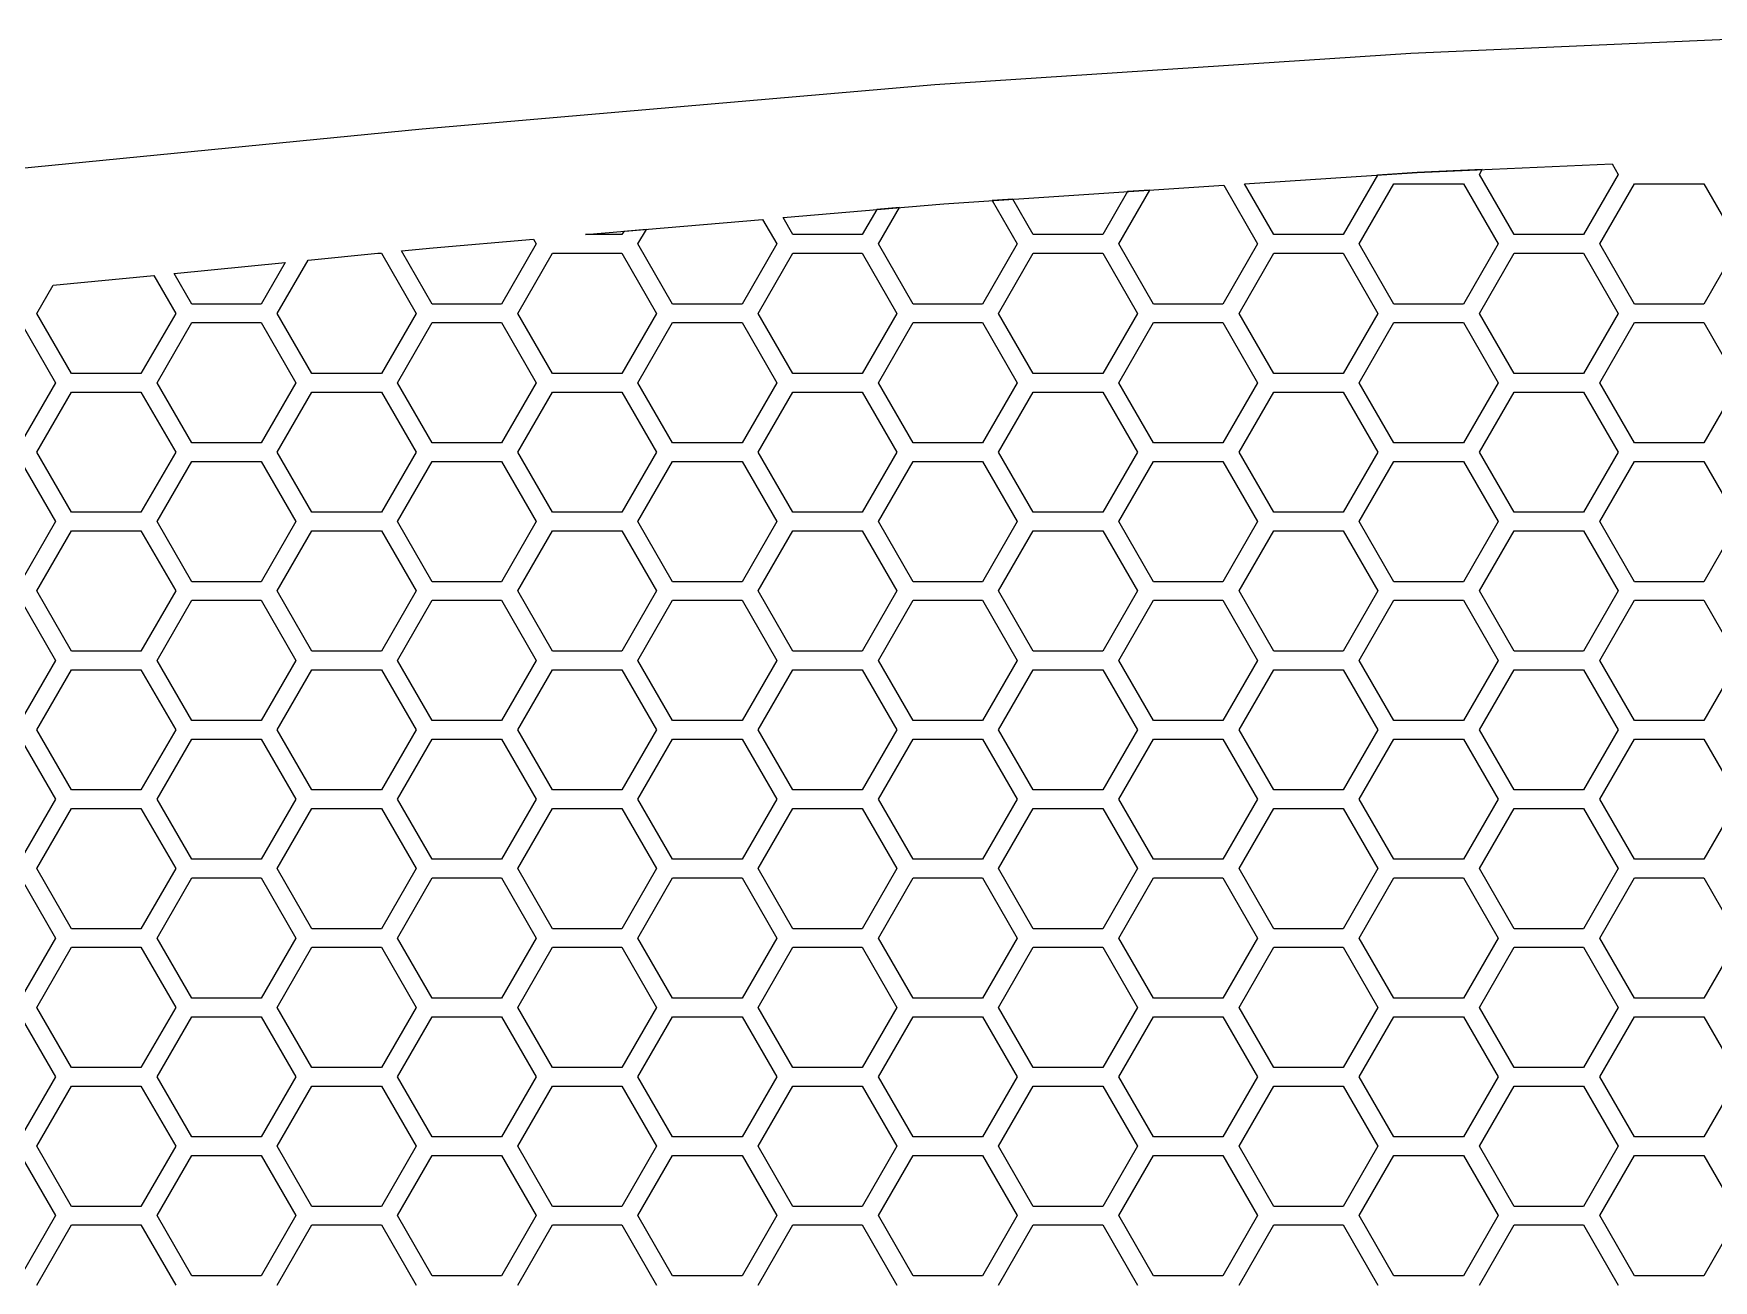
# Model space of a CAD drawing. Header units: metres. Extents: x -343 to 343, y -95 to 95.
# Drawn here: x -111.5 to 22.7, y -5.2 to 94.4 of the extents above; entities that cross this region are included whole.
import ezdxf

# ---------------------------------------------------------------- set-up
doc = ezdxf.new("R2010")
doc.units = ezdxf.units.M

msp = doc.modelspace()

# ---------------------------------------------------------------- linework, layer by layer
for p, q in [((34.8193, 94.4355), (-1.42773, 92.8535)), ((-1.42773, 92.8535), (-39.4609, 90.3389)), ((-39.4609, 90.3389), (-80.4131, 86.8057)), ((-80.4131, 86.8057), (-123.747, 82.5342)), ((-14.7191, 82.4295), (-0.90527, 83.3428)), ((-0.90527, 83.3428), (-4.08315, 83.1327)), ((-0.90527, 83.3428), (14.6594, 84.0223)), ((4.2874, 83.5695), (-0.90527, 83.3428)), ((4.05917, 83.1742), (4.2874, 83.5695)), ((14.6594, 84.0223), (15.1491, 83.1742)), ((-38.7324, 80.8418), (-16.3716, 82.3202)), ((-24.7532, 77.6292), (-22.27, 81.9302)), ((-22.27, 81.9302), (-24.0537, 81.8123)), ((-16.3716, 82.3202), (-13.6633, 77.6292)), ((-12.3766, 78.3721), (-14.7191, 82.4295)), ((-4.08315, 83.1327), (-6.83165, 78.3721)), ((-5.54494, 77.6292), (-2.77246, 82.4313)), ((-2.77246, 82.4313), (2.77246, 82.4313)), ((2.77246, 82.4313), (5.54494, 77.6292)), ((6.83165, 78.3721), (4.05917, 83.1742)), ((15.1491, 83.1742), (12.3766, 78.3721)), ((13.6633, 77.6292), (16.4358, 82.4313)), ((16.4358, 82.4313), (21.9807, 82.4313)), ((21.9807, 82.4313), (24.7532, 77.6292)), ((-51.5792, 79.7336), (-38.7324, 80.8418)), ((-42.2835, 80.5355), (-44.0891, 80.3797)), ((-43.9615, 77.6292), (-42.2835, 80.5355)), ((-33.2211, 81.2062), (-34.8736, 81.0969)), ((-34.8736, 81.0969), (-32.8716, 77.6292)), ((-31.5849, 78.3721), (-33.2211, 81.2062)), ((-24.0537, 81.8123), (-26.0399, 78.3721)), ((-67.3624, 78.3721), (-53.2134, 79.5926)), ((-53.2134, 79.5926), (-52.0798, 77.6292)), ((-50.7931, 78.3721), (-51.5792, 79.7336)), ((-44.0891, 80.3797), (-45.2482, 78.3721)), ((-79.5215, 77.3232), (-71.5104, 78.0143)), ((-71.5104, 78.0143), (-71.2881, 77.6292)), ((-64.4564, 78.3721), (-67.3624, 78.3721)), ((-64.3041, 78.6359), (-64.4564, 78.3721)), ((-62.4986, 78.7917), (-64.3041, 78.6359)), ((-63.1697, 77.6292), (-62.4986, 78.7917)), ((-45.2482, 78.3721), (-50.7931, 78.3721)), ((-26.0399, 78.3721), (-31.5849, 78.3721)), ((-6.83165, 78.3721), (-12.3766, 78.3721)), ((12.3766, 78.3721), (6.83165, 78.3721)), ((-89.5268, 76.337), (-83.9536, 76.8864)), ((-83.9536, 76.8864), (-83.6647, 76.8864)), ((-83.6647, 76.8864), (-80.8922, 72.0843)), ((-82.057, 77.0733), (-79.5215, 77.3232)), ((-79.6055, 72.8272), (-82.057, 77.0733)), ((-71.2881, 77.6292), (-74.0605, 72.8272)), ((-72.7738, 72.0843), (-70.0014, 76.8864)), ((-70.0014, 76.8864), (-64.4564, 76.8864)), ((-64.4564, 76.8864), (-61.6839, 72.0843)), ((-60.3972, 72.8272), (-63.1697, 77.6292)), ((-52.0798, 77.6292), (-54.8523, 72.8272)), ((-53.5656, 72.0843), (-50.7931, 76.8864)), ((-50.7931, 76.8864), (-45.2482, 76.8864)), ((-45.2482, 76.8864), (-42.4757, 72.0843)), ((-41.189, 72.8272), (-43.9615, 77.6292)), ((-32.8716, 77.6292), (-35.644, 72.8272)), ((-34.3573, 72.0843), (-31.5849, 76.8864)), ((-31.5849, 76.8864), (-26.0399, 76.8864)), ((-26.0399, 76.8864), (-23.2674, 72.0843)), ((-21.9807, 72.8272), (-24.7532, 77.6292)), ((-13.6633, 77.6292), (-16.4358, 72.8272)), ((-15.1491, 72.0843), (-12.3766, 76.8864)), ((-12.3766, 76.8864), (-6.83165, 76.8864)), ((-6.83165, 76.8864), (-4.05917, 72.0843)), ((-2.77246, 72.8272), (-5.54494, 77.6292)), ((5.54494, 77.6292), (2.77246, 72.8272)), ((4.05917, 72.0843), (6.83165, 76.8864)), ((6.83165, 76.8864), (12.3766, 76.8864)), ((12.3766, 76.8864), (15.1491, 72.0843)), ((16.4358, 72.8272), (13.6633, 77.6292)), ((24.7532, 77.6292), (21.9807, 72.8272)), ((-100.231, 75.2818), (-91.3459, 76.1577)), ((-98.8138, 72.8272), (-100.231, 75.2818)), ((-91.3459, 76.1577), (-93.2688, 72.8272)), ((-91.9821, 72.0843), (-89.5268, 76.337)), ((-111.19, 72.0843), (-109.894, 74.3293)), ((-109.894, 74.3293), (-101.854, 75.1218)), ((-101.854, 75.1218), (-100.1, 72.0843)), ((-93.2688, 72.8272), (-98.8138, 72.8272)), ((-74.0605, 72.8272), (-79.6055, 72.8272)), ((-54.8523, 72.8272), (-60.3972, 72.8272)), ((-35.644, 72.8272), (-41.189, 72.8272)), ((-16.4358, 72.8272), (-21.9807, 72.8272)), ((2.77246, 72.8272), (-2.77246, 72.8272)), ((21.9807, 72.8272), (16.4358, 72.8272)), ((-112.477, 71.3414), (-109.705, 66.5394)), ((-108.418, 67.2822), (-111.19, 72.0843)), ((-100.1, 72.0843), (-102.873, 67.2822)), ((-101.586, 66.5394), (-98.8138, 71.3414)), ((-98.8138, 71.3414), (-93.2688, 71.3414)), ((-93.2688, 71.3414), (-90.4963, 66.5394)), ((-89.2096, 67.2822), (-91.9821, 72.0843)), ((-80.8922, 72.0843), (-83.6647, 67.2822)), ((-82.378, 66.5394), (-79.6055, 71.3414)), ((-79.6055, 71.3414), (-74.0605, 71.3414)), ((-74.0605, 71.3414), (-71.2881, 66.5394)), ((-70.0014, 67.2822), (-72.7738, 72.0843)), ((-61.6839, 72.0843), (-64.4564, 67.2822)), ((-63.1697, 66.5394), (-60.3972, 71.3414)), ((-60.3972, 71.3414), (-54.8523, 71.3414)), ((-54.8523, 71.3414), (-52.0798, 66.5394)), ((-50.7931, 67.2822), (-53.5656, 72.0843)), ((-42.4757, 72.0843), (-45.2482, 67.2822)), ((-43.9615, 66.5394), (-41.189, 71.3414)), ((-41.189, 71.3414), (-35.644, 71.3414)), ((-35.644, 71.3414), (-32.8716, 66.5394)), ((-31.5849, 67.2822), (-34.3573, 72.0843)), ((-23.2674, 72.0843), (-26.0399, 67.2822)), ((-24.7532, 66.5394), (-21.9807, 71.3414)), ((-21.9807, 71.3414), (-16.4358, 71.3414)), ((-16.4358, 71.3414), (-13.6633, 66.5394)), ((-12.3766, 67.2822), (-15.1491, 72.0843)), ((-4.05917, 72.0843), (-6.83165, 67.2822)), ((-5.54494, 66.5394), (-2.77246, 71.3414)), ((-2.77246, 71.3414), (2.77246, 71.3414)), ((2.77246, 71.3414), (5.54494, 66.5394)), ((6.83165, 67.2822), (4.05917, 72.0843)), ((15.1491, 72.0843), (12.3766, 67.2822)), ((13.6633, 66.5394), (16.4358, 71.3414)), ((16.4358, 71.3414), (21.9807, 71.3414)), ((21.9807, 71.3414), (24.7532, 66.5394)), ((-102.873, 67.2822), (-108.418, 67.2822)), ((-83.6647, 67.2822), (-89.2096, 67.2822)), ((-64.4564, 67.2822), (-70.0014, 67.2822)), ((-45.2482, 67.2822), (-50.7931, 67.2822)), ((-26.0399, 67.2822), (-31.5849, 67.2822)), ((-6.83165, 67.2822), (-12.3766, 67.2822)), ((12.3766, 67.2822), (6.83165, 67.2822)), ((-109.705, 66.5394), (-112.477, 61.7373)), ((-111.19, 60.9944), (-108.418, 65.7965)), ((-108.418, 65.7965), (-102.873, 65.7965)), ((-102.873, 65.7965), (-100.1, 60.9944)), ((-98.8138, 61.7373), (-101.586, 66.5394)), ((-90.4963, 66.5394), (-93.2688, 61.7373)), ((-91.9821, 60.9944), (-89.2096, 65.7965)), ((-89.2096, 65.7965), (-83.6647, 65.7965)), ((-83.6647, 65.7965), (-80.8922, 60.9944)), ((-79.6055, 61.7373), (-82.378, 66.5394)), ((-71.2881, 66.5394), (-74.0605, 61.7373)), ((-72.7738, 60.9944), (-70.0014, 65.7965)), ((-70.0014, 65.7965), (-64.4564, 65.7965)), ((-64.4564, 65.7965), (-61.6839, 60.9944)), ((-60.3972, 61.7373), (-63.1697, 66.5394)), ((-52.0798, 66.5394), (-54.8523, 61.7373)), ((-53.5656, 60.9944), (-50.7931, 65.7965)), ((-50.7931, 65.7965), (-45.2482, 65.7965)), ((-45.2482, 65.7965), (-42.4757, 60.9944)), ((-41.189, 61.7373), (-43.9615, 66.5394)), ((-32.8716, 66.5394), (-35.644, 61.7373)), ((-34.3573, 60.9944), (-31.5849, 65.7965)), ((-31.5849, 65.7965), (-26.0399, 65.7965)), ((-26.0399, 65.7965), (-23.2674, 60.9944)), ((-21.9807, 61.7373), (-24.7532, 66.5394)), ((-13.6633, 66.5394), (-16.4358, 61.7373)), ((-15.1491, 60.9944), (-12.3766, 65.7965)), ((-12.3766, 65.7965), (-6.83165, 65.7965)), ((-6.83165, 65.7965), (-4.05917, 60.9944)), ((-2.77246, 61.7373), (-5.54494, 66.5394)), ((5.54494, 66.5394), (2.77246, 61.7373)), ((4.05917, 60.9944), (6.83165, 65.7965)), ((6.83165, 65.7965), (12.3766, 65.7965)), ((12.3766, 65.7965), (15.1491, 60.9944)), ((16.4358, 61.7373), (13.6633, 66.5394)), ((24.7532, 66.5394), (21.9807, 61.7373)), ((-93.2688, 61.7373), (-98.8138, 61.7373)), ((-74.0605, 61.7373), (-79.6055, 61.7373)), ((-54.8523, 61.7373), (-60.3972, 61.7373)), ((-35.644, 61.7373), (-41.189, 61.7373)), ((-16.4358, 61.7373), (-21.9807, 61.7373)), ((2.77246, 61.7373), (-2.77246, 61.7373)), ((21.9807, 61.7373), (16.4358, 61.7373)), ((-108.418, 56.1923), (-111.19, 60.9944)), ((-100.1, 60.9944), (-102.873, 56.1923)), ((-89.2096, 56.1923), (-91.9821, 60.9944)), ((-80.8922, 60.9944), (-83.6647, 56.1923)), ((-70.0014, 56.1923), (-72.7738, 60.9944)), ((-61.6839, 60.9944), (-64.4564, 56.1923)), ((-50.7931, 56.1923), (-53.5656, 60.9944)), ((-42.4757, 60.9944), (-45.2482, 56.1923)), ((-31.5849, 56.1923), (-34.3573, 60.9944)), ((-23.2674, 60.9944), (-26.0399, 56.1923)), ((-12.3766, 56.1923), (-15.1491, 60.9944)), ((-4.05917, 60.9944), (-6.83165, 56.1923)), ((6.83165, 56.1923), (4.05917, 60.9944)), ((15.1491, 60.9944), (12.3766, 56.1923)), ((-112.477, 60.2515), (-109.705, 55.4494)), ((-101.586, 55.4494), (-98.8138, 60.2515)), ((-98.8138, 60.2515), (-93.2688, 60.2515)), ((-93.2688, 60.2515), (-90.4963, 55.4494)), ((-82.378, 55.4494), (-79.6055, 60.2515)), ((-79.6055, 60.2515), (-74.0605, 60.2515)), ((-74.0605, 60.2515), (-71.2881, 55.4494)), ((-63.1697, 55.4494), (-60.3972, 60.2515)), ((-60.3972, 60.2515), (-54.8523, 60.2515)), ((-54.8523, 60.2515), (-52.0798, 55.4494)), ((-43.9615, 55.4494), (-41.189, 60.2515)), ((-41.189, 60.2515), (-35.644, 60.2515)), ((-35.644, 60.2515), (-32.8716, 55.4494)), ((-24.7532, 55.4494), (-21.9807, 60.2515)), ((-21.9807, 60.2515), (-16.4358, 60.2515)), ((-16.4358, 60.2515), (-13.6633, 55.4494)), ((-5.54494, 55.4494), (-2.77246, 60.2515)), ((-2.77246, 60.2515), (2.77246, 60.2515)), ((2.77246, 60.2515), (5.54494, 55.4494)), ((13.6633, 55.4494), (16.4358, 60.2515)), ((16.4358, 60.2515), (21.9807, 60.2515)), ((21.9807, 60.2515), (24.7532, 55.4494)), ((-109.705, 55.4494), (-112.477, 50.6474)), ((-102.873, 56.1923), (-108.418, 56.1923)), ((-98.8138, 50.6474), (-101.586, 55.4494)), ((-90.4963, 55.4494), (-93.2688, 50.6474)), ((-83.6647, 56.1923), (-89.2096, 56.1923)), ((-79.6055, 50.6474), (-82.378, 55.4494)), ((-71.2881, 55.4494), (-74.0605, 50.6474)), ((-64.4564, 56.1923), (-70.0014, 56.1923)), ((-60.3972, 50.6474), (-63.1697, 55.4494)), ((-52.0798, 55.4494), (-54.8523, 50.6474)), ((-45.2482, 56.1923), (-50.7931, 56.1923)), ((-41.189, 50.6474), (-43.9615, 55.4494)), ((-32.8716, 55.4494), (-35.644, 50.6474)), ((-26.0399, 56.1923), (-31.5849, 56.1923)), ((-21.9807, 50.6474), (-24.7532, 55.4494)), ((-13.6633, 55.4494), (-16.4358, 50.6474)), ((-6.83165, 56.1923), (-12.3766, 56.1923)), ((-2.77246, 50.6474), (-5.54494, 55.4494)), ((5.54494, 55.4494), (2.77246, 50.6474)), ((12.3766, 56.1923), (6.83165, 56.1923)), ((16.4358, 50.6474), (13.6633, 55.4494)), ((24.7532, 55.4494), (21.9807, 50.6474)), ((-111.19, 49.9045), (-108.418, 54.7066)), ((-108.418, 54.7066), (-102.873, 54.7066)), ((-102.873, 54.7066), (-100.1, 49.9045)), ((-91.9821, 49.9045), (-89.2096, 54.7066)), ((-89.2096, 54.7066), (-83.6647, 54.7066)), ((-83.6647, 54.7066), (-80.8922, 49.9045)), ((-72.7738, 49.9045), (-70.0014, 54.7066)), ((-70.0014, 54.7066), (-64.4564, 54.7066)), ((-64.4564, 54.7066), (-61.6839, 49.9045)), ((-53.5656, 49.9045), (-50.7931, 54.7066)), ((-50.7931, 54.7066), (-45.2482, 54.7066)), ((-45.2482, 54.7066), (-42.4757, 49.9045)), ((-34.3573, 49.9045), (-31.5849, 54.7066)), ((-31.5849, 54.7066), (-26.0399, 54.7066)), ((-26.0399, 54.7066), (-23.2674, 49.9045)), ((-15.1491, 49.9045), (-12.3766, 54.7066)), ((-12.3766, 54.7066), (-6.83165, 54.7066)), ((-6.83165, 54.7066), (-4.05917, 49.9045)), ((4.05917, 49.9045), (6.83165, 54.7066)), ((6.83165, 54.7066), (12.3766, 54.7066)), ((12.3766, 54.7066), (15.1491, 49.9045)), ((-108.418, 45.1024), (-111.19, 49.9045)), ((-100.1, 49.9045), (-102.873, 45.1024)), ((-93.2688, 50.6474), (-98.8138, 50.6474)), ((-89.2096, 45.1024), (-91.9821, 49.9045)), ((-80.8922, 49.9045), (-83.6647, 45.1024)), ((-74.0605, 50.6474), (-79.6055, 50.6474)), ((-70.0014, 45.1024), (-72.7738, 49.9045)), ((-61.6839, 49.9045), (-64.4564, 45.1024)), ((-54.8523, 50.6474), (-60.3972, 50.6474)), ((-50.7931, 45.1024), (-53.5656, 49.9045)), ((-42.4757, 49.9045), (-45.2482, 45.1024)), ((-35.644, 50.6474), (-41.189, 50.6474)), ((-31.5849, 45.1024), (-34.3573, 49.9045)), ((-23.2674, 49.9045), (-26.0399, 45.1024)), ((-16.4358, 50.6474), (-21.9807, 50.6474)), ((-12.3766, 45.1024), (-15.1491, 49.9045)), ((-4.05917, 49.9045), (-6.83165, 45.1024)), ((2.77246, 50.6474), (-2.77246, 50.6474)), ((6.83165, 45.1024), (4.05917, 49.9045)), ((15.1491, 49.9045), (12.3766, 45.1024)), ((21.9807, 50.6474), (16.4358, 50.6474)), ((-112.477, 49.1616), (-109.705, 44.3596)), ((-101.586, 44.3596), (-98.8138, 49.1616)), ((-98.8138, 49.1616), (-93.2688, 49.1616)), ((-93.2688, 49.1616), (-90.4963, 44.3596)), ((-82.378, 44.3596), (-79.6055, 49.1616)), ((-79.6055, 49.1616), (-74.0605, 49.1616)), ((-74.0605, 49.1616), (-71.2881, 44.3596)), ((-63.1697, 44.3596), (-60.3972, 49.1616)), ((-60.3972, 49.1616), (-54.8523, 49.1616)), ((-54.8523, 49.1616), (-52.0798, 44.3596)), ((-43.9615, 44.3596), (-41.189, 49.1616)), ((-41.189, 49.1616), (-35.644, 49.1616)), ((-35.644, 49.1616), (-32.8716, 44.3596)), ((-24.7532, 44.3596), (-21.9807, 49.1616)), ((-21.9807, 49.1616), (-16.4358, 49.1616)), ((-16.4358, 49.1616), (-13.6633, 44.3596)), ((-5.54494, 44.3596), (-2.77246, 49.1616)), ((-2.77246, 49.1616), (2.77246, 49.1616)), ((2.77246, 49.1616), (5.54494, 44.3596)), ((13.6633, 44.3596), (16.4358, 49.1616)), ((16.4358, 49.1616), (21.9807, 49.1616)), ((21.9807, 49.1616), (24.7532, 44.3596)), ((-109.705, 44.3596), (-112.477, 39.5575)), ((-102.873, 45.1024), (-108.418, 45.1024)), ((-98.8138, 39.5575), (-101.586, 44.3596)), ((-90.4963, 44.3596), (-93.2688, 39.5575)), ((-83.6647, 45.1024), (-89.2096, 45.1024)), ((-79.6055, 39.5575), (-82.378, 44.3596)), ((-71.2881, 44.3596), (-74.0605, 39.5575)), ((-64.4564, 45.1024), (-70.0014, 45.1024)), ((-60.3972, 39.5575), (-63.1697, 44.3596)), ((-52.0798, 44.3596), (-54.8523, 39.5575)), ((-45.2482, 45.1024), (-50.7931, 45.1024)), ((-41.189, 39.5575), (-43.9615, 44.3596)), ((-32.8716, 44.3596), (-35.644, 39.5575)), ((-26.0399, 45.1024), (-31.5849, 45.1024)), ((-21.9807, 39.5575), (-24.7532, 44.3596)), ((-13.6633, 44.3596), (-16.4358, 39.5575)), ((-6.83165, 45.1024), (-12.3766, 45.1024)), ((-2.77246, 39.5575), (-5.54494, 44.3596)), ((5.54494, 44.3596), (2.77246, 39.5575)), ((12.3766, 45.1024), (6.83165, 45.1024)), ((16.4358, 39.5575), (13.6633, 44.3596)), ((24.7532, 44.3596), (21.9807, 39.5575)), ((-111.19, 38.8146), (-108.418, 43.6167)), ((-108.418, 43.6167), (-102.873, 43.6167)), ((-102.873, 43.6167), (-100.1, 38.8146)), ((-91.9821, 38.8146), (-89.2096, 43.6167)), ((-89.2096, 43.6167), (-83.6647, 43.6167)), ((-83.6647, 43.6167), (-80.8922, 38.8146)), ((-72.7738, 38.8146), (-70.0014, 43.6167)), ((-70.0014, 43.6167), (-64.4564, 43.6167)), ((-64.4564, 43.6167), (-61.6839, 38.8146)), ((-53.5656, 38.8146), (-50.7931, 43.6167)), ((-50.7931, 43.6167), (-45.2482, 43.6167)), ((-45.2482, 43.6167), (-42.4757, 38.8146)), ((-34.3573, 38.8146), (-31.5849, 43.6167)), ((-31.5849, 43.6167), (-26.0399, 43.6167)), ((-26.0399, 43.6167), (-23.2674, 38.8146)), ((-15.1491, 38.8146), (-12.3766, 43.6167)), ((-12.3766, 43.6167), (-6.83165, 43.6167)), ((-6.83165, 43.6167), (-4.05917, 38.8146)), ((4.05917, 38.8146), (6.83165, 43.6167)), ((6.83165, 43.6167), (12.3766, 43.6167)), ((12.3766, 43.6167), (15.1491, 38.8146)), ((-93.2688, 39.5575), (-98.8138, 39.5575)), ((-74.0605, 39.5575), (-79.6055, 39.5575)), ((-54.8523, 39.5575), (-60.3972, 39.5575)), ((-35.644, 39.5575), (-41.189, 39.5575)), ((-16.4358, 39.5575), (-21.9807, 39.5575)), ((2.77246, 39.5575), (-2.77246, 39.5575)), ((21.9807, 39.5575), (16.4358, 39.5575)), ((-112.477, 38.0717), (-109.705, 33.2697)), ((-108.418, 34.0126), (-111.19, 38.8146)), ((-100.1, 38.8146), (-102.873, 34.0126)), ((-101.586, 33.2697), (-98.8138, 38.0717)), ((-98.8138, 38.0717), (-93.2688, 38.0717)), ((-93.2688, 38.0717), (-90.4963, 33.2697)), ((-89.2096, 34.0126), (-91.9821, 38.8146)), ((-80.8922, 38.8146), (-83.6647, 34.0126)), ((-82.378, 33.2697), (-79.6055, 38.0717)), ((-79.6055, 38.0717), (-74.0605, 38.0717)), ((-74.0605, 38.0717), (-71.2881, 33.2697)), ((-70.0014, 34.0126), (-72.7738, 38.8146)), ((-61.6839, 38.8146), (-64.4564, 34.0126)), ((-63.1697, 33.2697), (-60.3972, 38.0717)), ((-60.3972, 38.0717), (-54.8523, 38.0717)), ((-54.8523, 38.0717), (-52.0798, 33.2697)), ((-50.7931, 34.0126), (-53.5656, 38.8146)), ((-42.4757, 38.8146), (-45.2482, 34.0126)), ((-43.9615, 33.2697), (-41.189, 38.0717)), ((-41.189, 38.0717), (-35.644, 38.0717)), ((-35.644, 38.0717), (-32.8716, 33.2697)), ((-31.5849, 34.0126), (-34.3573, 38.8146)), ((-23.2674, 38.8146), (-26.0399, 34.0126)), ((-24.7532, 33.2697), (-21.9807, 38.0717)), ((-21.9807, 38.0717), (-16.4358, 38.0717)), ((-16.4358, 38.0717), (-13.6633, 33.2697)), ((-12.3766, 34.0126), (-15.1491, 38.8146)), ((-4.05917, 38.8146), (-6.83165, 34.0126)), ((-5.54494, 33.2697), (-2.77246, 38.0717)), ((-2.77246, 38.0717), (2.77246, 38.0717)), ((2.77246, 38.0717), (5.54494, 33.2697)), ((6.83165, 34.0126), (4.05917, 38.8146)), ((15.1491, 38.8146), (12.3766, 34.0126)), ((13.6633, 33.2697), (16.4358, 38.0717)), ((16.4358, 38.0717), (21.9807, 38.0717)), ((21.9807, 38.0717), (24.7532, 33.2697)), ((-102.873, 34.0126), (-108.418, 34.0126)), ((-83.6647, 34.0126), (-89.2096, 34.0126)), ((-64.4564, 34.0126), (-70.0014, 34.0126)), ((-45.2482, 34.0126), (-50.7931, 34.0126)), ((-26.0399, 34.0126), (-31.5849, 34.0126)), ((-6.83165, 34.0126), (-12.3766, 34.0126)), ((12.3766, 34.0126), (6.83165, 34.0126)), ((-109.705, 33.2697), (-112.477, 28.4676)), ((-111.19, 27.7247), (-108.418, 32.5268)), ((-108.418, 32.5268), (-102.873, 32.5268)), ((-102.873, 32.5268), (-100.1, 27.7247)), ((-98.8138, 28.4676), (-101.586, 33.2697)), ((-90.4963, 33.2697), (-93.2688, 28.4676)), ((-91.9821, 27.7247), (-89.2096, 32.5268)), ((-89.2096, 32.5268), (-83.6647, 32.5268)), ((-83.6647, 32.5268), (-80.8922, 27.7247)), ((-79.6055, 28.4676), (-82.378, 33.2697)), ((-71.2881, 33.2697), (-74.0605, 28.4676)), ((-72.7738, 27.7247), (-70.0014, 32.5268)), ((-70.0014, 32.5268), (-64.4564, 32.5268)), ((-64.4564, 32.5268), (-61.6839, 27.7247)), ((-60.3972, 28.4676), (-63.1697, 33.2697)), ((-52.0798, 33.2697), (-54.8523, 28.4676)), ((-53.5656, 27.7247), (-50.7931, 32.5268)), ((-50.7931, 32.5268), (-45.2482, 32.5268)), ((-45.2482, 32.5268), (-42.4757, 27.7247)), ((-41.189, 28.4676), (-43.9615, 33.2697)), ((-32.8716, 33.2697), (-35.644, 28.4676)), ((-34.3573, 27.7247), (-31.5849, 32.5268)), ((-31.5849, 32.5268), (-26.0399, 32.5268)), ((-26.0399, 32.5268), (-23.2674, 27.7247)), ((-21.9807, 28.4676), (-24.7532, 33.2697)), ((-13.6633, 33.2697), (-16.4358, 28.4676)), ((-15.1491, 27.7247), (-12.3766, 32.5268)), ((-12.3766, 32.5268), (-6.83165, 32.5268)), ((-6.83165, 32.5268), (-4.05917, 27.7247)), ((-2.77246, 28.4676), (-5.54494, 33.2697)), ((5.54494, 33.2697), (2.77246, 28.4676)), ((4.05917, 27.7247), (6.83165, 32.5268)), ((6.83165, 32.5268), (12.3766, 32.5268)), ((12.3766, 32.5268), (15.1491, 27.7247)), ((16.4358, 28.4676), (13.6633, 33.2697)), ((24.7532, 33.2697), (21.9807, 28.4676)), ((-93.2688, 28.4676), (-98.8138, 28.4676)), ((-74.0605, 28.4676), (-79.6055, 28.4676)), ((-54.8523, 28.4676), (-60.3972, 28.4676)), ((-35.644, 28.4676), (-41.189, 28.4676)), ((-16.4358, 28.4676), (-21.9807, 28.4676)), ((2.77246, 28.4676), (-2.77246, 28.4676)), ((21.9807, 28.4676), (16.4358, 28.4676)), ((-112.477, 26.9818), (-109.705, 22.1798)), ((-108.418, 22.9227), (-111.19, 27.7247)), ((-100.1, 27.7247), (-102.873, 22.9227)), ((-101.586, 22.1798), (-98.8138, 26.9818)), ((-98.8138, 26.9818), (-93.2688, 26.9818)), ((-93.2688, 26.9818), (-90.4963, 22.1798)), ((-89.2096, 22.9227), (-91.9821, 27.7247)), ((-80.8922, 27.7247), (-83.6647, 22.9227)), ((-82.378, 22.1798), (-79.6055, 26.9818)), ((-79.6055, 26.9818), (-74.0605, 26.9818)), ((-74.0605, 26.9818), (-71.2881, 22.1798)), ((-70.0014, 22.9227), (-72.7738, 27.7247)), ((-61.6839, 27.7247), (-64.4564, 22.9227)), ((-63.1697, 22.1798), (-60.3972, 26.9818)), ((-60.3972, 26.9818), (-54.8523, 26.9818)), ((-54.8523, 26.9818), (-52.0798, 22.1798)), ((-50.7931, 22.9227), (-53.5656, 27.7247)), ((-42.4757, 27.7247), (-45.2482, 22.9227)), ((-43.9615, 22.1798), (-41.189, 26.9818)), ((-41.189, 26.9818), (-35.644, 26.9818)), ((-35.644, 26.9818), (-32.8716, 22.1798)), ((-31.5849, 22.9227), (-34.3573, 27.7247)), ((-23.2674, 27.7247), (-26.0399, 22.9227)), ((-24.7532, 22.1798), (-21.9807, 26.9818)), ((-21.9807, 26.9818), (-16.4358, 26.9818)), ((-16.4358, 26.9818), (-13.6633, 22.1798)), ((-12.3766, 22.9227), (-15.1491, 27.7247)), ((-4.05917, 27.7247), (-6.83165, 22.9227)), ((-5.54494, 22.1798), (-2.77246, 26.9818)), ((-2.77246, 26.9818), (2.77246, 26.9818)), ((2.77246, 26.9818), (5.54494, 22.1798)), ((6.83165, 22.9227), (4.05917, 27.7247)), ((15.1491, 27.7247), (12.3766, 22.9227)), ((13.6633, 22.1798), (16.4358, 26.9818)), ((16.4358, 26.9818), (21.9807, 26.9818)), ((21.9807, 26.9818), (24.7532, 22.1798)), ((-102.873, 22.9227), (-108.418, 22.9227)), ((-83.6647, 22.9227), (-89.2096, 22.9227)), ((-64.4564, 22.9227), (-70.0014, 22.9227)), ((-45.2482, 22.9227), (-50.7931, 22.9227)), ((-26.0399, 22.9227), (-31.5849, 22.9227)), ((-6.83165, 22.9227), (-12.3766, 22.9227)), ((12.3766, 22.9227), (6.83165, 22.9227)), ((-109.705, 22.1798), (-112.477, 17.3777)), ((-98.8138, 17.3777), (-101.586, 22.1798)), ((-90.4963, 22.1798), (-93.2688, 17.3777)), ((-79.6055, 17.3777), (-82.378, 22.1798)), ((-71.2881, 22.1798), (-74.0605, 17.3777)), ((-60.3972, 17.3777), (-63.1697, 22.1798)), ((-52.0798, 22.1798), (-54.8523, 17.3777)), ((-41.189, 17.3777), (-43.9615, 22.1798)), ((-32.8716, 22.1798), (-35.644, 17.3777)), ((-21.9807, 17.3777), (-24.7532, 22.1798)), ((-13.6633, 22.1798), (-16.4358, 17.3777)), ((-2.77246, 17.3777), (-5.54494, 22.1798)), ((5.54494, 22.1798), (2.77246, 17.3777)), ((16.4358, 17.3777), (13.6633, 22.1798)), ((24.7532, 22.1798), (21.9807, 17.3777)), ((-111.19, 16.6348), (-108.418, 21.4369)), ((-108.418, 21.4369), (-102.873, 21.4369)), ((-102.873, 21.4369), (-100.1, 16.6348)), ((-91.9821, 16.6348), (-89.2096, 21.4369)), ((-89.2096, 21.4369), (-83.6647, 21.4369)), ((-83.6647, 21.4369), (-80.8922, 16.6348)), ((-72.7738, 16.6348), (-70.0014, 21.4369)), ((-70.0014, 21.4369), (-64.4564, 21.4369)), ((-64.4564, 21.4369), (-61.6839, 16.6348)), ((-53.5656, 16.6348), (-50.7931, 21.4369)), ((-50.7931, 21.4369), (-45.2482, 21.4369)), ((-45.2482, 21.4369), (-42.4757, 16.6348)), ((-34.3573, 16.6348), (-31.5849, 21.4369)), ((-31.5849, 21.4369), (-26.0399, 21.4369)), ((-26.0399, 21.4369), (-23.2674, 16.6348)), ((-15.1491, 16.6348), (-12.3766, 21.4369)), ((-12.3766, 21.4369), (-6.83165, 21.4369)), ((-6.83165, 21.4369), (-4.05917, 16.6348)), ((4.05917, 16.6348), (6.83165, 21.4369)), ((6.83165, 21.4369), (12.3766, 21.4369)), ((12.3766, 21.4369), (15.1491, 16.6348)), ((-108.418, 11.8328), (-111.19, 16.6348)), ((-100.1, 16.6348), (-102.873, 11.8328)), ((-93.2688, 17.3777), (-98.8138, 17.3777)), ((-89.2096, 11.8328), (-91.9821, 16.6348)), ((-80.8922, 16.6348), (-83.6647, 11.8328)), ((-74.0605, 17.3777), (-79.6055, 17.3777)), ((-70.0014, 11.8328), (-72.7738, 16.6348)), ((-61.6839, 16.6348), (-64.4564, 11.8328)), ((-54.8523, 17.3777), (-60.3972, 17.3777)), ((-50.7931, 11.8328), (-53.5656, 16.6348)), ((-42.4757, 16.6348), (-45.2482, 11.8328)), ((-35.644, 17.3777), (-41.189, 17.3777)), ((-31.5849, 11.8328), (-34.3573, 16.6348)), ((-23.2674, 16.6348), (-26.0399, 11.8328)), ((-16.4358, 17.3777), (-21.9807, 17.3777)), ((-12.3766, 11.8328), (-15.1491, 16.6348)), ((-4.05917, 16.6348), (-6.83165, 11.8328)), ((2.77246, 17.3777), (-2.77246, 17.3777)), ((6.83165, 11.8328), (4.05917, 16.6348)), ((15.1491, 16.6348), (12.3766, 11.8328)), ((21.9807, 17.3777), (16.4358, 17.3777)), ((-112.477, 15.892), (-109.705, 11.0899)), ((-101.586, 11.0899), (-98.8138, 15.892)), ((-98.8138, 15.892), (-93.2688, 15.892)), ((-93.2688, 15.892), (-90.4963, 11.0899)), ((-82.378, 11.0899), (-79.6055, 15.892)), ((-79.6055, 15.892), (-74.0605, 15.892)), ((-74.0605, 15.892), (-71.2881, 11.0899)), ((-63.1697, 11.0899), (-60.3972, 15.892)), ((-60.3972, 15.892), (-54.8523, 15.892)), ((-54.8523, 15.892), (-52.0798, 11.0899)), ((-43.9615, 11.0899), (-41.189, 15.892)), ((-41.189, 15.892), (-35.644, 15.892)), ((-35.644, 15.892), (-32.8716, 11.0899)), ((-24.7532, 11.0899), (-21.9807, 15.892)), ((-21.9807, 15.892), (-16.4358, 15.892)), ((-16.4358, 15.892), (-13.6633, 11.0899)), ((-5.54494, 11.0899), (-2.77246, 15.892)), ((-2.77246, 15.892), (2.77246, 15.892)), ((2.77246, 15.892), (5.54494, 11.0899)), ((13.6633, 11.0899), (16.4358, 15.892)), ((16.4358, 15.892), (21.9807, 15.892)), ((21.9807, 15.892), (24.7532, 11.0899)), ((-109.705, 11.0899), (-112.477, 6.28783)), ((-102.873, 11.8328), (-108.418, 11.8328)), ((-98.8138, 6.28783), (-101.586, 11.0899)), ((-90.4963, 11.0899), (-93.2688, 6.28783)), ((-83.6647, 11.8328), (-89.2096, 11.8328)), ((-79.6055, 6.28783), (-82.378, 11.0899)), ((-71.2881, 11.0899), (-74.0605, 6.28783)), ((-64.4564, 11.8328), (-70.0014, 11.8328)), ((-60.3972, 6.28783), (-63.1697, 11.0899)), ((-52.0798, 11.0899), (-54.8523, 6.28783)), ((-45.2482, 11.8328), (-50.7931, 11.8328)), ((-41.189, 6.28783), (-43.9615, 11.0899)), ((-32.8716, 11.0899), (-35.644, 6.28783)), ((-26.0399, 11.8328), (-31.5849, 11.8328)), ((-21.9807, 6.28783), (-24.7532, 11.0899)), ((-13.6633, 11.0899), (-16.4358, 6.28783)), ((-6.83165, 11.8328), (-12.3766, 11.8328)), ((-2.77246, 6.28783), (-5.54494, 11.0899)), ((5.54494, 11.0899), (2.77246, 6.28783)), ((12.3766, 11.8328), (6.83165, 11.8328)), ((16.4358, 6.28783), (13.6633, 11.0899)), ((24.7532, 11.0899), (21.9807, 6.28783)), ((-111.19, 5.54494), (-108.418, 10.347)), ((-108.418, 10.347), (-102.873, 10.347)), ((-102.873, 10.347), (-100.1, 5.54494)), ((-91.9821, 5.54494), (-89.2096, 10.347)), ((-89.2096, 10.347), (-83.6647, 10.347)), ((-83.6647, 10.347), (-80.8922, 5.54494)), ((-72.7738, 5.54494), (-70.0014, 10.347)), ((-70.0014, 10.347), (-64.4564, 10.347)), ((-64.4564, 10.347), (-61.6839, 5.54494)), ((-53.5656, 5.54494), (-50.7931, 10.347)), ((-50.7931, 10.347), (-45.2482, 10.347)), ((-45.2482, 10.347), (-42.4757, 5.54494)), ((-34.3573, 5.54494), (-31.5849, 10.347)), ((-31.5849, 10.347), (-26.0399, 10.347)), ((-26.0399, 10.347), (-23.2674, 5.54494)), ((-15.1491, 5.54494), (-12.3766, 10.347)), ((-12.3766, 10.347), (-6.83165, 10.347)), ((-6.83165, 10.347), (-4.05917, 5.54494)), ((4.05917, 5.54494), (6.83165, 10.347)), ((6.83165, 10.347), (12.3766, 10.347)), ((12.3766, 10.347), (15.1491, 5.54494)), ((-108.418, 0.74287), (-111.19, 5.54494)), ((-100.1, 5.54494), (-102.873, 0.74287)), ((-93.2688, 6.28783), (-98.8138, 6.28783)), ((-89.2096, 0.74287), (-91.9821, 5.54494)), ((-80.8922, 5.54494), (-83.6647, 0.74287)), ((-74.0605, 6.28783), (-79.6055, 6.28783)), ((-70.0014, 0.74287), (-72.7738, 5.54494)), ((-61.6839, 5.54494), (-64.4564, 0.74287)), ((-54.8523, 6.28783), (-60.3972, 6.28783)), ((-50.7931, 0.74287), (-53.5656, 5.54494)), ((-42.4757, 5.54494), (-45.2482, 0.74287)), ((-35.644, 6.28783), (-41.189, 6.28783)), ((-31.5849, 0.74287), (-34.3573, 5.54494)), ((-23.2674, 5.54494), (-26.0399, 0.74287)), ((-16.4358, 6.28783), (-21.9807, 6.28783)), ((-12.3766, 0.74287), (-15.1491, 5.54494)), ((-4.05917, 5.54494), (-6.83165, 0.74287)), ((2.77246, 6.28783), (-2.77246, 6.28783)), ((6.83165, 0.74287), (4.05917, 5.54494)), ((15.1491, 5.54494), (12.3766, 0.74287)), ((21.9807, 6.28783), (16.4358, 6.28783)), ((-112.477, 4.80206), (-109.705, 0)), ((-101.586, 0), (-98.8138, 4.80206)), ((-98.8138, 4.80206), (-93.2688, 4.80206)), ((-93.2688, 4.80206), (-90.4963, 0)), ((-82.378, 0), (-79.6055, 4.80206)), ((-79.6055, 4.80206), (-74.0605, 4.80206)), ((-74.0605, 4.80206), (-71.2881, 0)), ((-63.1697, 0), (-60.3972, 4.80206)), ((-60.3972, 4.80206), (-54.8523, 4.80206)), ((-54.8523, 4.80206), (-52.0798, 0)), ((-43.9615, 0), (-41.189, 4.80206)), ((-41.189, 4.80206), (-35.644, 4.80206)), ((-35.644, 4.80206), (-32.8716, 0)), ((-24.7532, 0), (-21.9807, 4.80206)), ((-21.9807, 4.80206), (-16.4358, 4.80206)), ((-16.4358, 4.80206), (-13.6633, 0)), ((-5.54494, 0), (-2.77246, 4.80206)), ((-2.77246, 4.80206), (2.77246, 4.80206)), ((2.77246, 4.80206), (5.54494, 0)), ((13.6633, 0), (16.4358, 4.80206)), ((16.4358, 4.80206), (21.9807, 4.80206)), ((21.9807, 4.80206), (24.7532, 0)), ((-109.705, 0), (-112.477, -4.80206)), ((-102.873, 0.74287), (-108.418, 0.74287)), ((-98.8138, -4.80206), (-101.586, 0)), ((-90.4963, 0), (-93.2688, -4.80206)), ((-83.6647, 0.74287), (-89.2096, 0.74287)), ((-79.6055, -4.80206), (-82.378, 0)), ((-71.2881, 0), (-74.0605, -4.80206)), ((-64.4564, 0.74287), (-70.0014, 0.74287)), ((-60.3972, -4.80206), (-63.1697, 0)), ((-52.0798, 0), (-54.8523, -4.80206)), ((-45.2482, 0.74287), (-50.7931, 0.74287)), ((-41.189, -4.80206), (-43.9615, 0)), ((-32.8716, 0), (-35.644, -4.80206)), ((-26.0399, 0.74287), (-31.5849, 0.74287)), ((-21.9807, -4.80206), (-24.7532, 0)), ((-13.6633, 0), (-16.4358, -4.80206)), ((-6.83165, 0.74287), (-12.3766, 0.74287)), ((-2.77246, -4.80206), (-5.54494, 0)), ((5.54494, 0), (2.77246, -4.80206)), ((12.3766, 0.74287), (6.83165, 0.74287)), ((16.4358, -4.80206), (13.6633, 0)), ((24.7532, 0), (21.9807, -4.80206)), ((-111.19, -5.54494), (-108.418, -0.74287)), ((-108.418, -0.74287), (-102.873, -0.74287)), ((-102.873, -0.74287), (-100.1, -5.54494)), ((-91.9821, -5.54494), (-89.2096, -0.74287)), ((-89.2096, -0.74287), (-83.6647, -0.74287)), ((-83.6647, -0.74287), (-80.8922, -5.54494)), ((-72.7738, -5.54494), (-70.0014, -0.74287)), ((-70.0014, -0.74287), (-64.4564, -0.74287)), ((-64.4564, -0.74287), (-61.6839, -5.54494)), ((-53.5656, -5.54494), (-50.7931, -0.74287)), ((-50.7931, -0.74287), (-45.2482, -0.74287)), ((-45.2482, -0.74287), (-42.4757, -5.54494)), ((-34.3573, -5.54494), (-31.5849, -0.74287)), ((-31.5849, -0.74287), (-26.0399, -0.74287)), ((-26.0399, -0.74287), (-23.2674, -5.54494)), ((-15.1491, -5.54494), (-12.3766, -0.74287)), ((-12.3766, -0.74287), (-6.83165, -0.74287)), ((-6.83165, -0.74287), (-4.05917, -5.54494)), ((4.05917, -5.54494), (6.83165, -0.74287)), ((6.83165, -0.74287), (12.3766, -0.74287)), ((12.3766, -0.74287), (15.1491, -5.54494)), ((-93.2688, -4.80206), (-98.8138, -4.80206)), ((-74.0605, -4.80206), (-79.6055, -4.80206)), ((-54.8523, -4.80206), (-60.3972, -4.80206)), ((-35.644, -4.80206), (-41.189, -4.80206)), ((-16.4358, -4.80206), (-21.9807, -4.80206)), ((2.77246, -4.80206), (-2.77246, -4.80206)), ((21.9807, -4.80206), (16.4358, -4.80206))]:
    msp.add_line(p, q)

doc.saveas('drawing.dxf')
